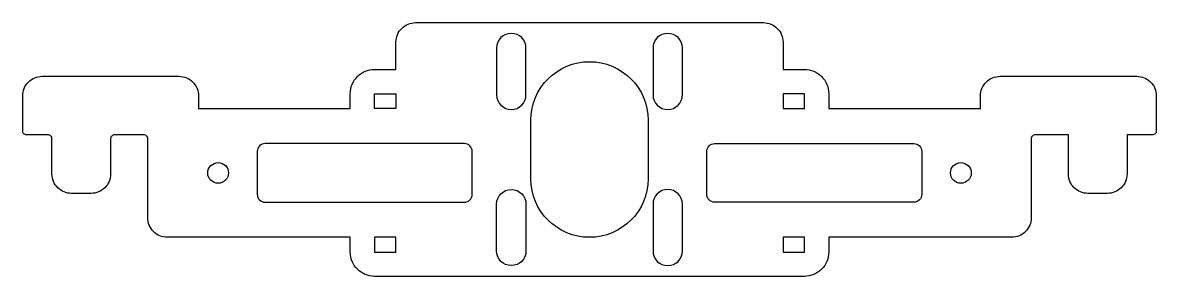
# Model space of a CAD drawing. Extents: x -145 to 145, y -32 to 32.
import ezdxf

# ---------------------------------------------------------------- set-up
doc = ezdxf.new("R2010")
doc.units = 0

msp = doc.modelspace()

# ---------------------------------------------------------------- linework, layer by layer
at = {"layer": '1'}
for points in [[(145, 13.75), (145, 4.75, -0.414214), (144, 3.75), (137.5, 3.75), (137.5, -6.25, -0.414214), (132.5, -11.25), (127.5, -11.25, -0.414214), (122.5, -6.25), (122.5, 3.75), (114, 3.75, 0.414214), (113, 2.75), (113, -17.5, -0.414214), (108, -22.5), (61.2, -22.5), (61.2, -26.3, -0.414214), (55, -32.5), (-55, -32.5, -0.414214), (-61.2, -26.3), (-61.2, -22.5), (-108, -22.5, -0.414214), (-113, -17.5), (-113, 2.75, 0.414214), (-114, 3.75), (-121.5, 3.75, 0.414214), (-122.5, 2.75), (-122.5, -6.25, -0.414214), (-127.5, -11.25), (-132.5, -11.25, -0.414214), (-137.5, -6.25), (-137.5, 2.75, 0.414214), (-138.5, 3.75), (-144, 3.75, -0.414214), (-145, 4.75), (-145, 13.75, -0.414214), (-140, 18.75), (-105, 18.75, -0.414214), (-100, 13.75), (-100, 10.5), (-61.2, 10.5), (-61.2, 14.3, -0.414214), (-55, 20.5), (-49.5, 20.5), (-49.5, 27.5, -0.414214), (-44.5, 32.5), (44.5, 32.5, -0.414214), (49.5, 27.5), (49.5, 20.5), (55, 20.5, -0.414214), (61.2, 14.3), (61.2, 10.5), (100, 10.5), (100, 13.75, -0.414214), (105, 18.75), (140, 18.75, -0.414214)], [(-16.25, 26, 1), (-23.75, 26), (-23.75, 14, 1), (-16.25, 14)], [(23.75, 26, 1), (16.25, 26), (16.25, 14, 1), (23.75, 14)], [(15, 7.5), (15, -7.5, -1), (-15, -7.5), (-15, 7.5, -1)], [(-30, -0.5, 0.414214), (-32, 1.5), (-83, 1.5, 0.414214), (-85, -0.5), (-85, -11.5, 0.414214), (-83, -13.5), (-32, -13.5, 0.414214), (-30, -11.5)], [(85, -0.5), (85, -11.5, -0.414214), (83, -13.5), (32, -13.5, -0.414214), (30, -11.5), (30, -0.5, -0.414214), (32, 1.5), (83, 1.5, -0.414214)], [(-16.25, -14), (-16.25, -26, -1), (-23.75, -26), (-23.75, -14, -1)], [(23.75, -14, 1), (16.25, -14), (16.25, -26, 1), (23.75, -26)]]:
    msp.add_lwpolyline(points, format="xyb", close=True, dxfattribs=at)
for points in [[(-49.5, 14.3), (-49.5, 10.5), (-55, 10.5), (-55, 14.3)], [(55, 14.3), (49.5, 14.3), (49.5, 10.5), (55, 10.5)], [(-49.5, -22.5), (-55, -22.5), (-55, -26.3), (-49.5, -26.3)], [(55, -22.5), (49.5, -22.5), (49.5, -26.3), (55, -26.3)]]:
    msp.add_lwpolyline(points, close=True, dxfattribs=at)
for centre in [(-95, -6), (95, -6)]:
    msp.add_circle(centre, 2.65, dxfattribs=at)

doc.saveas('drawing.dxf')
